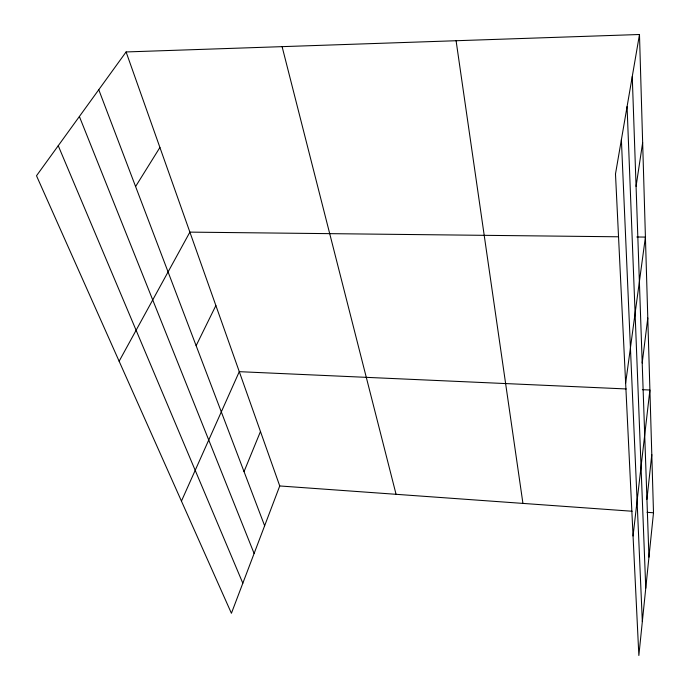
<?xml version="1.0" encoding="UTF-8"?>
<svg xmlns="http://www.w3.org/2000/svg" width="690" height="690" viewBox="0 0 690 690"><rect width="100%" height="100%" fill="white"/><g stroke="black" fill="none" stroke-linecap="round" stroke-linejoin="round"><path stroke-width="1.03" d="M639.483 34.5L653.499 512.774L638.854 655.5L615.489 173.966L639.483 34.5L126.097 51.948L36.501 175.76L231.417 613.281L279.743 485.958L126.097 51.948M646.935 499.37L651.791 454.581M633.049 535.983L649.902 390.014L642.364 389.678M642.2 362.992L647.789 317.978M625.64 383.217L645.417 237.084L636.818 236.989M636.068 186.36L642.649 142.64M244.027 471.615L260.475 431.517M181.444 501.104L239.283 371.669L626.21 388.953M196.133 345.69L215.875 305.549M119.129 361.232L189.888 232.125L618.551 236.791M135.594 186.524L159.916 147.47M279.743 485.958L632.092 511.238M647.073 512.316L653.499 512.774M58.245 145.711L242.828 583.214M79.385 116.507L254.11 553.492M98.765 89.717L264.632 525.771M282.098 46.644L396.069 494.299M456.09 40.736L522.934 503.407M621.388 139.673L642.33 621.587M627.072 106.614L645.762 588.173M632.256 76.53L648.945 557.149"/></g></svg>
